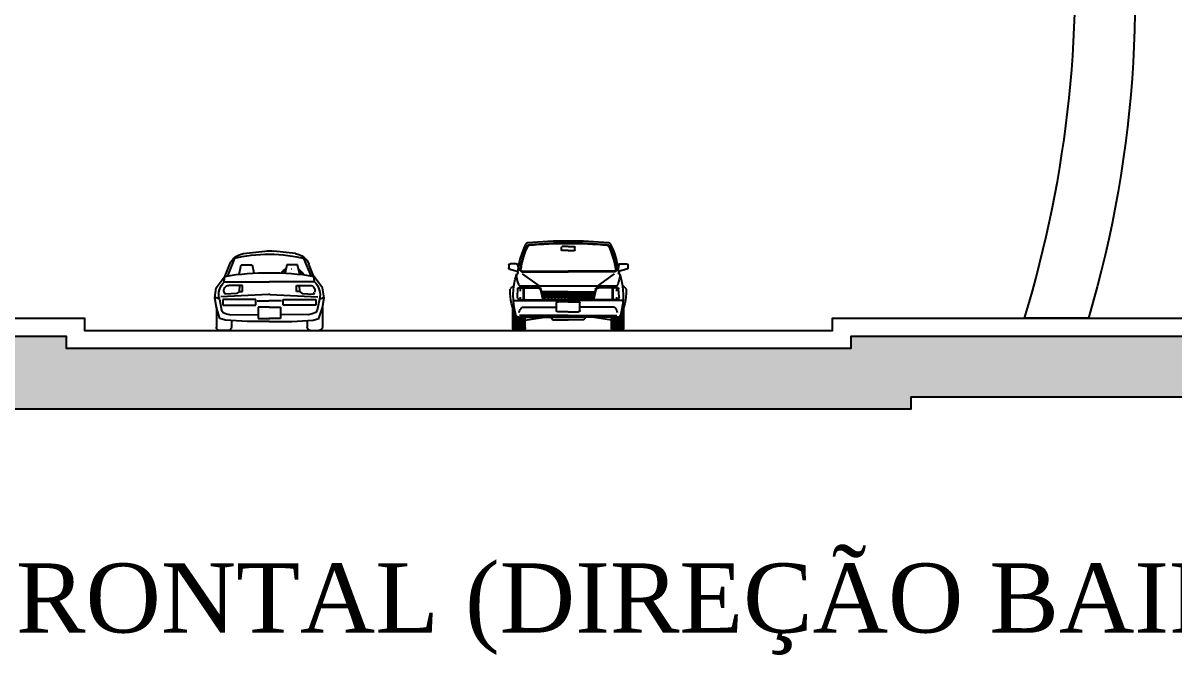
# Model space of a CAD drawing. Header units: millimetres. Extents: x 462 to 740, y -508 to -73.
# Drawn here: x 627.72 to 645.72, y -441.11 to -431.24 of the extents above; entities that cross this region are included whole.
import ezdxf

# ---------------------------------------------------------------- set-up
doc = ezdxf.new("R2010")
doc.units = ezdxf.units.MM
doc.header["$LTSCALE"] = 0.1
for name, color, linetype in [('nivel', 1, 'Continuous'), ('Parede alta', 5, 'Continuous'), ('Texto', 2, 'Continuous'), ('VEICULO', 7, 'Continuous')]:
    doc.layers.add(name, color=color, linetype=linetype)

# ---------------------------------------------------------------- blocks, each defined once
blk = doc.blocks.new('CARRO3')
for p, q in [((-66.8, 86.3), (-56.1, 112.8)), ((-42.1, 121.6), (-8, 125.4)), ((40.5, 121.6), (6.5, 125.4)), ((65.3, 86.3), (54.5, 112.8)), ((-70.7, 86.3), (-63.5, 105.1)), ((-48.9, 88.8), (-45.3, 103.9)), ((-45.3, 103.9), (-28.2, 103.9)), ((-28.2, 103.9), (-25.6, 91)), ((26.6, 103.9), (24, 91)), ((43.8, 103.9), (26.6, 103.9)), ((47.3, 88.8), (43.8, 103.9)), ((69.2, 86.3), (61.9, 105.1)), ((-85, 67.6), (-70.7, 86.3)), ((-72.3, 76.8), (-71.2, 85.7)), ((-72.1, 76.8), (-0.6, 76.8)), ((70.5, 76.8), (-0.9, 76.8)), ((83.5, 67.6), (69.2, 86.3)), ((70.8, 76.8), (69.6, 85.7)), ((-87.4, 51.6), (-85, 67.6)), ((-1.9, 57), (-77.6, 53.1)), ((-70.7, 57.2), (-72.1, 60.1)), ((-52.5, 58.4), (-70.7, 57.2)), ((-48.1, 71.3), (-65.1, 71.3)), ((-48.4, 61.7), (-52.5, 58.4)), ((-48.1, 71.3), (-48.4, 61.7)), ((-48.4, 61.7), (-43.7, 61.7)), ((-43.7, 71.3), (-48.1, 71.3)), ((-43.7, 61.7), (-43.7, 71.3)), ((-1.9, 57), (0.4, 57)), ((0.4, 57), (76.1, 53.1)), ((42.1, 61.7), (42.1, 71.3)), ((42.1, 71.3), (46.5, 71.3)), ((46.9, 61.7), (42.1, 61.7)), ((46.5, 71.3), (46.9, 61.7)), ((46.5, 71.3), (63.6, 71.3)), ((46.9, 61.7), (51, 58.4)), ((51, 58.4), (69.2, 57.2)), ((69.2, 57.2), (70.6, 60.1)), ((85.8, 51.6), (83.5, 67.6)), ((-84.7, 36.1), (-87.4, 51.6)), ((-80, 49.4), (-85.9, 52)), ((-80, 49.4), (-76.7, 32)), ((-74.5, 48.7), (-74.5, 40.1)), ((-72.9, 48.7), (-74.5, 48.7)), ((-74.5, 40.1), (-22.4, 40.1)), ((-22.4, 48.7), (-72.9, 48.7)), ((-22.4, 40.1), (-22.4, 48.7)), ((-20.2, 46.7), (-1.6, 46.7)), ((-0.6, 36.8), (-18.4, 36.8)), ((-18.4, 36.8), (-18.4, 18.7)), ((-1.6, 46.7), (0, 46.7)), ((-0.9, 36.8), (16.9, 36.8)), ((18.7, 46.7), (0, 46.7)), ((16.9, 36.8), (16.9, 18.7)), ((20.9, 40.1), (20.9, 48.7)), ((20.9, 48.7), (71.3, 48.7)), ((73, 40.1), (20.9, 40.1)), ((71.3, 48.7), (73, 48.7)), ((73, 48.7), (73, 40.1)), ((78.5, 49.4), (75.2, 32)), ((78.5, 49.4), (84.4, 52)), ((83.2, 36.1), (85.8, 51.6)), ((-84.7, 36.1), (-84.7, 5.2)), ((-79.2, 18.8), (-84.7, 36.1)), ((-70.2, 16.3), (-79.2, 18.8)), ((-76.7, 32), (-74.2, 28.5)), ((-74.2, 28.5), (-68.8, 26)), ((-68.8, 26), (-62.2, 24.8)), ((-62.2, 24.8), (-18.4, 25)), ((-18.4, 18.7), (-0.1, 18.7)), ((16.9, 18.7), (-1.4, 18.7)), ((60.6, 24.8), (16.9, 25)), ((67.2, 26), (60.6, 24.8)), ((72.6, 28.5), (67.2, 26)), ((68.7, 16.3), (77.7, 18.8)), ((75.2, 32), (72.6, 28.5)), ((77.7, 18.8), (83.2, 36.1)), ((83.2, 36.1), (83.2, 5.2)), ((-66, 0), (-79.5, 0)), ((-36.2, 14), (-70.2, 16.3)), ((-60.8, 15.3), (-60.8, 5.2)), ((-0.6, 14), (-36.2, 14)), ((-0.9, 14), (34.7, 14)), ((34.7, 14), (68.7, 16.3)), ((59.3, 15.3), (59.3, 5.2)), ((64.5, 0), (77.9, 0))]:
    blk.add_line(p, q)
for centre, radius, start, end in [((-39.2, 95.8), 26, 96.3839, 158.9087), ((0, -106.2), 227, 75.5603, 104.9454), ((-0.8, 60.8), 65.1, 83.6161, 96.3839), ((37.6, 95.8), 26, 21.0913, 83.6161), ((-6.1, -283.1), 374.4, 89.0927, 100.0145), ((-36.7, 81.5), 18.9, 122.4491, 158.8894), ((-36.7, 81.5), 16.3, 133.0296, 153.7604), ((-36.7, 81.5), 16.3, 85.1087, 86.0003), ((-36.7, 81.5), 18.9, 30.7149, 58.8305), ((-36.7, 81.5), 16.3, 35.8439, 49.5745), ((4.5, -283.1), 374.4, 79.9855, 90.9073), ((-53.6, 56.6), 27.4, 132.5443, 195.2659), ((52, 56.6), 27.4, 344.7341, 47.4557), ((-65.1, 63.5), 7.81, 90, 206.0179), ((63.6, 63.5), 7.81, 333.9821, 90), ((-79.5, 5.2), 5.21, 180, 270.1507), ((-66.1, 5.2), 5.21, 270.1507, 0), ((64.5, 5.2), 5.21, 180, 269.8493), ((78, 5.2), 5.21, 269.8493, 0)]:
    blk.add_arc(centre, radius, start, end)
blk = doc.blocks.new('carro_grande_elev_front')
at = {"layer": 'VEICULO'}
for p, q in [((-10, 121), (-10, 125)), ((0, 126), (-9, 126)), ((0, 126), (9, 126)), ((10, 121), (10, 125)), ((0, 120), (-9, 120)), ((0, 120), (9, 120)), ((-89.6, 98.4), (-89.6, 94)), ((-88.1, 92.1), (-77.1, 89)), ((-78.3, 100.4), (-87.6, 100.4)), ((-77.1, 89), (-75.9, 86.4)), ((-76.3, 98.8), (-75.1, 92.7)), ((-69.3, 89), (0, 89)), ((-69.3, 88), (0, 88)), ((69.3, 89), (0, 89)), ((69.3, 88), (0, 88)), ((76.3, 98.8), (75.1, 92.7)), ((77.1, 89), (75.9, 86.4)), ((88.1, 92.1), (77.1, 89)), ((78.3, 100.4), (87.6, 100.4)), ((89.6, 98.4), (89.6, 94)), ((-77.5, 85), (-76.9, 85)), ((-69.3, 85), (-43.4, 66.6)), ((69.3, 85), (43.4, 66.6)), ((77.5, 85), (76.9, 85)), ((-81.6, 68), (-87.3, 62.3)), ((-76.6, 49.8), (-75.8, 62.8)), ((-73.5, 64.5), (-75.3, 63.7)), ((-75, 63.5), (-72.5, 64)), ((-72.5, 64), (-68.5, 64)), ((-72.5, 63.1), (-72.5, 59.1)), ((-71.4, 65), (-44.9, 65)), ((-70.8, 66.6), (70.8, 66.6)), ((-67.5, 47), (-67.5, 63)), ((-66.5, 47), (-66.5, 63)), ((-65.5, 64), (-45.6, 64)), ((-41.8, 60.9), (-38.1, 46)), ((-41, 61.9), (-37.1, 46)), ((0, 58), (-40, 58)), ((0, 55), (-39.3, 55)), ((0, 52), (-38.6, 52)), ((-35, 58), (-35, 46)), ((-30, 58), (-30, 46)), ((-25, 58), (-25, 46)), ((-20, 58), (-20, 46)), ((-15, 58), (-15, 46)), ((-10, 58), (-10, 46)), ((-5, 58), (-5, 46)), ((0, 58), (40, 58)), ((0, 58), (0, 46)), ((0, 55), (39.3, 55)), ((0, 52), (38.6, 52)), ((5, 58), (5, 46)), ((10, 58), (10, 46)), ((15, 58), (15, 46)), ((20, 58), (20, 46)), ((25, 58), (25, 46)), ((30, 58), (30, 46)), ((35, 58), (35, 46)), ((41, 61.9), (37.1, 46)), ((41.8, 60.9), (38.1, 46)), ((71.4, 65), (44.9, 65)), ((65.5, 64), (45.6, 64)), ((66.5, 47), (66.5, 63)), ((67.5, 47), (67.5, 63)), ((72.5, 64), (68.5, 64)), ((75, 63.5), (72.5, 64)), ((72.5, 63.1), (72.5, 59.1)), ((73.5, 64.5), (75.3, 63.7)), ((76.6, 49.8), (75.8, 62.8)), ((81.6, 68), (87.3, 62.3)), ((-82.5, 45), (0, 45)), ((-72.5, 46), (-74.7, 46.8)), ((-72.5, 49.9), (-72.5, 47.4)), ((-72.5, 46), (-68.5, 46)), ((-69.3, 35), (-17.5, 35)), ((-65.5, 46), (-38.1, 46)), ((0, 49), (-37.8, 49)), ((-37.1, 46), (0, 46)), ((-17.5, 30), (-17.5, 41)), ((0, 43), (-15.5, 43)), ((0, 49), (37.8, 49)), ((37.1, 46), (0, 46)), ((82.5, 45), (0, 45)), ((0, 43), (15.5, 43)), ((17.5, 30), (17.5, 41)), ((69.3, 35), (17.5, 35)), ((65.5, 46), (38.1, 46)), ((72.5, 46), (68.5, 46)), ((72.5, 49.9), (72.5, 47.4)), ((72.5, 46), (74.7, 46.8)), ((-83.5, 4.5), (-83.5, 34.4)), ((-81.5, 0), (-81.5, 28.7)), ((-80, 0), (-80, 25.3)), ((-78.6, 0), (-78.6, 22.1)), ((-77.1, 0), (-77.1, 20.4)), ((-75.7, 0), (-75.7, 20)), ((-75.7, 20), (0, 20)), ((-74.2, 0), (-74.2, 20)), ((0, 22.5), (-73.3, 22.5)), ((-72.8, 0), (-72.8, 20)), ((-71.3, 0), (-71.3, 20)), ((-69.9, 0), (-69.9, 20)), ((-68.4, 0), (-68.4, 20)), ((-67, 0), (-67, 20)), ((-65, 15.3), (-35.9, 20)), ((-65, 4.5), (-65, 20)), ((-26.4, 20), (-23.3, 16)), ((0, 28), (-15.5, 28)), ((0, 28), (15.5, 28)), ((0, 22.5), (73.3, 22.5)), ((75.7, 20), (0, 20)), ((26.4, 20), (23.3, 16)), ((65, 15.3), (35.9, 20)), ((65, 4.5), (65, 20)), ((67, 0), (67, 20)), ((68.4, 0), (68.4, 20)), ((69.9, 0), (69.9, 20)), ((71.3, 0), (71.3, 20)), ((72.8, 0), (72.8, 20)), ((74.2, 0), (74.2, 20)), ((75.7, 0), (75.7, 20)), ((77.1, 0), (77.1, 20.4)), ((78.6, 0), (78.6, 22.1)), ((80, 0), (80, 25.3)), ((81.5, 0), (81.5, 28.7)), ((83.5, 4.5), (83.5, 34.4)), ((-81.5, 0), (-67, 0)), ((-23.3, 16), (0, 16)), ((23.3, 16), (0, 16)), ((81.5, 0), (67, 0))]:
    blk.add_line(p, q, dxfattribs=at)
for centre, radius, start, end in [((47, 75.1), 123.4, 153.3242, 174.9735), ((47, 75.1), 120.4, 154.1335, 172.2174), ((47, 75.1), 119.4, 154.1335, 172.2174), ((-60.6, 129.2), 3, 95.3028, 153.3242), ((-58.6, 126.3), 3, 95.1557, 154.1335), ((0, -523.5), 658.5, 84.6972, 95.3028), ((-58.6, 126.3), 2, 95.1557, 154.1335), ((0, -523.5), 655.5, 84.8443, 95.1557), ((0, -523.5), 654.5, 84.8443, 95.1557), ((-9, 125), 1, 90, 180), ((9, 125), 1, 0, 90), ((58.6, 126.3), 2, 25.8665, 84.8443), ((58.6, 126.3), 3, 25.8665, 84.8443), ((-47, 75.1), 119.4, 7.7826, 25.8665), ((60.6, 129.2), 3, 26.6758, 84.6972), ((-47, 75.1), 120.4, 7.7826, 25.8665), ((-47, 75.1), 123.4, 5.0265, 26.6758), ((-9, 121), 1, 180, 270), ((9, 121), 1, 270, 0), ((-87.6, 98.4), 2, 90, 180), ((-87.6, 94), 2, 180, 254.6167), ((-78.3, 98.4), 2, 11.2915, 90), ((-69.3, 91), 3, 172.2174, 270), ((-69.3, 91), 2, 172.2174, 270), ((69.3, 91), 3, 270, 7.7826), ((69.3, 91), 2, 270, 7.7826), ((78.3, 98.4), 2, 90, 168.7085), ((87.6, 98.4), 2, 0, 90), ((87.6, 94), 2, 285.3833, 0), ((20, 52.5), 102.8, 161.5651, 197.1976), ((-39, 84), 38.6, 178.5317, 202.8811), ((-76.9, 86), 1, 270, 354.9735), ((39, 84), 38.6, 337.1189, 1.4683), ((76.9, 86), 1, 185.0265, 270), ((-20, 52.5), 102.8, 342.8024, 18.4349), ((20, 52.5), 107.8, 174.7999, 175.7267), ((-0.2, 60.5), 87.3, 179.9938, 206.4303), ((-74.9, 62.6), 1, 100.1378, 176.5135), ((-74.8, 62.8), 1, 115.6872, 176.5135), ((-70.8, 70.6), 4, 202.8811, 270), ((-71.4, 60), 5, 90, 115.6872), ((-68.5, 63), 1, 0, 90), ((-65.5, 63), 1, 90, 180), ((-45.6, 60), 4, 13.611, 90), ((-44.9, 61), 4, 13.611, 90), ((44.9, 61), 4, 90, 166.389), ((45.6, 60), 4, 90, 166.389), ((65.5, 63), 1, 0, 90), ((68.5, 63), 1, 90, 180), ((70.8, 70.6), 4, 270, 337.1189), ((71.4, 60), 5, 64.3128, 90), ((74.9, 62.6), 1, 3.4865, 79.8622), ((74.8, 62.8), 1, 3.4865, 64.3128), ((0.2, 60.5), 87.3, 333.5697, 0.0062), ((-20, 52.5), 107.8, 4.2733, 5.2001), ((-73.6, 49.6), 3, 176.5135, 250.1361), ((-62.3, 25.9), 11.5, 127.7412, 175.0677), ((-68.5, 47), 1, 270, 0), ((-65.5, 47), 1, 180, 270), ((-15.5, 41), 2, 90, 180), ((15.5, 41), 2, 0, 90), ((65.5, 47), 1, 270, 0), ((68.5, 47), 1, 180, 270), ((62.3, 25.9), 11.5, 4.9323, 52.2588), ((73.6, 49.6), 3, 289.8639, 3.4865), ((-75.7, 23), 3, 206.4303, 270), ((-75.3, 23), 3, 197.1976, 270), ((-15.5, 30), 2, 180, 270), ((15.5, 30), 2, 270, 0), ((75.3, 23), 3, 270, 342.8024), ((75.7, 23), 3, 270, 333.5697), ((-77.4, 4.5), 6.06, 180, 227.925), ((-71, 4.5), 6.06, 312.075, 0), ((71, 4.5), 6.06, 180, 227.925), ((77.4, 4.5), 6.06, 312.075, 0)]:
    blk.add_arc(centre, radius, start, end, dxfattribs=at)

msp = doc.modelspace()

# ---------------------------------------------------------------- hatches: boundary and pattern name
at = {"layer": 'Parede alta'}
msp.add_hatch(color=256, dxfattribs=at).paths.add_polyline_path([(735.579, -436.322), (728.995, -436.322), (728.995, -436.133), (714.019, -436.133), (714.019, -436.322), (712.317, -436.322), (706.561, -436.322), (706.561, -436.133), (698.366, -436.133), (698.366, -436.322), (685.699, -436.322), (685.699, -436.133), (660.861, -436.133), (640.666, -436.133), (640.666, -436.322), (628.399, -436.322), (628.399, -436.133), (620.466, -436.133), (620.466, -436.322), (611.75, -436.322), (611.75, -437.266), (621.41, -437.266), (621.41, -437.077), (627.455, -437.077), (627.455, -437.266), (641.61, -437.266), (641.61, -437.077), (660.861, -437.077), (684.755, -437.077), (684.755, -437.266), (699.31, -437.266), (699.31, -437.077), (705.617, -437.077), (705.617, -437.266), (712.317, -437.266), (714.963, -437.266), (714.963, -437.077), (728.051, -437.077), (728.051, -437.266), (735.579, -437.266)])

# ---------------------------------------------------------------- linework, layer by layer
at = {"layer": 'nivel'}
msp.add_lwpolyline([(644.852, -427.796, -0.115594), (644.383, -435.85), (643.383, -435.85, 0.096509), (644.109, -428.887, 0.096509)], format="xyb", dxfattribs=at)
at = {"layer": 'Parede alta'}
for points in [[(611.75, -436.039), (620.183, -436.039), (620.183, -435.85), (628.683, -435.85), (628.683, -436.039), (640.383, -436.039), (640.383, -435.85), (660.861, -435.85), (685.983, -435.85), (685.983, -436.039), (698.083, -436.039), (698.083, -435.85), (706.844, -435.85), (706.844, -436.039), (712.317, -436.039), (713.736, -436.039), (713.736, -435.85), (729.278, -435.85), (729.278, -436.039), (735.579, -436.039)], [(685.699, -436.133), (660.861, -436.133), (640.666, -436.133), (640.666, -436.322), (628.399, -436.322), (628.399, -436.133), (620.466, -436.133), (620.466, -436.322), (611.75, -436.322), (611.75, -437.266), (621.41, -437.266), (621.41, -437.077), (627.455, -437.077), (627.455, -437.266), (641.61, -437.266), (641.61, -437.077), (660.861, -437.077), (684.755, -437.077)]]:
    msp.add_lwpolyline(points, dxfattribs=at)

# ---------------------------------------------------------------- block references
for name, p, xscale, yscale, zscale in [('carro_grande_elev_front', (636.248, -436.039), -0.01038576000000934, 0.01038575999998698, 0.01038576), ('CARRO3', (631.567, -436.039), -0.009866472000001045, 0.009866472000001045, 0.009866472000000001)]:
    msp.add_blockref(name, p, dxfattribs=dict(xscale=xscale, yscale=yscale, zscale=zscale))

# ---------------------------------------------------------------- texts
at = {"layer": 'Texto', "insert": (617.507, -439.681), "char_height": 1.08, "attachment_point": 1}
msp.add_mtext('{\\fTimes New Roman|b0|i0|c0|p18;ELEVAÇÃO FRONTAL (DIREÇÃO BAIRRO CENTRO)}', dxfattribs=at)

doc.saveas('drawing.dxf')
